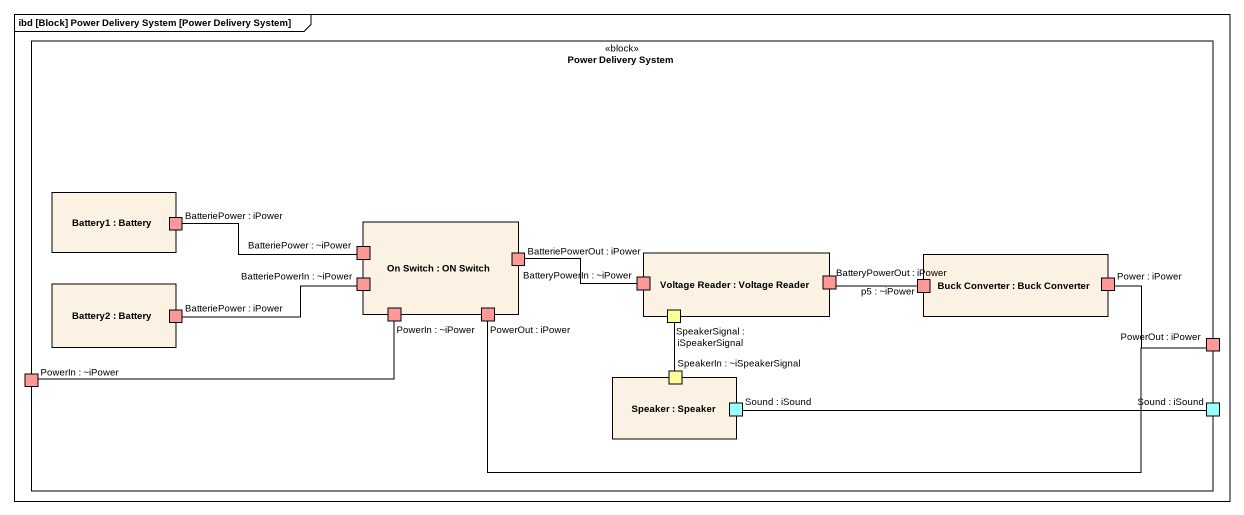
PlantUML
@startuml
mainframe ibd [Block] Power Delivery System [Power Delivery System]
rectangle "Power Delivery System" as Power_Delivery_System <<block>> {
  rectangle "Battery1 : Battery" as Battery1 {
    port "BatteriePower : iPower" as BatteriePower_iPower #FF9999
  }
  rectangle "On Switch : ON Switch" as On_Switch {
    port "BatteriePower : ~iPower" as BatteriePower_iPower_2 #FF9999
    port "BatteriePowerOut : iPower" as BatteriePowerOut_iPower #FF9999
    port "BatteriePowerIn : ~iPower" as BatteriePowerIn_iPower #FF9999
    port "PowerIn : ~iPower" as PowerIn_iPower #FF9999
    port "PowerOut : iPower" as PowerOut_iPower #FF9999
  }
  rectangle "Voltage Reader : Voltage Reader" as Voltage_Reader {
    port "BatteryPowerIn : ~iPower" as BatteryPowerIn_iPower #FF9999
    port "BatteryPowerOut : iPower" as BatteryPowerOut_iPower #FF9999
    port "SpeakerSignal : iSpeakerSignal" as SpeakerSignal_iSpeakerSignal #FFFF99
  }
  rectangle "Buck Converter : Buck Converter" as Buck_Converter {
    port "p5 : ~iPower" as p5_iPower #FF9999
    port "Power : iPower" as Power_iPower #FF9999
  }
  rectangle "Battery2 : Battery" as Battery2 {
    port "BatteriePower : iPower" as BatteriePower_iPower_3 #FF9999
  }
  port "PowerIn : ~iPower" as PowerIn_iPower_2 #FF9999
  port "PowerOut : iPower" as PowerOut_iPower_2 #FF9999
  rectangle "Speaker : Speaker" as Speaker {
    port "SpeakerIn : ~iSpeakerSignal" as SpeakerIn_iSpeakerSignal #FFFF99
    port "Sound : iSound" as Sound_iSound #99FFFF
  }
  port "Sound : iSound" as Sound_iSound_2 #99FFFF
}
BatteriePower_iPower -right- BatteriePower_iPower_2
BatteryPowerIn_iPower -left- BatteriePowerOut_iPower
BatteryPowerOut_iPower -right- p5_iPower
Power_iPower -right- PowerOut_iPower_2
BatteriePower_iPower_3 -right- BatteriePowerIn_iPower
PowerOut_iPower -right- PowerOut_iPower_2
SpeakerSignal_iSpeakerSignal -- SpeakerIn_iSpeakerSignal
PowerIn_iPower_2 -right- PowerIn_iPower
Sound_iSound -right- Sound_iSound_2
@enduml
